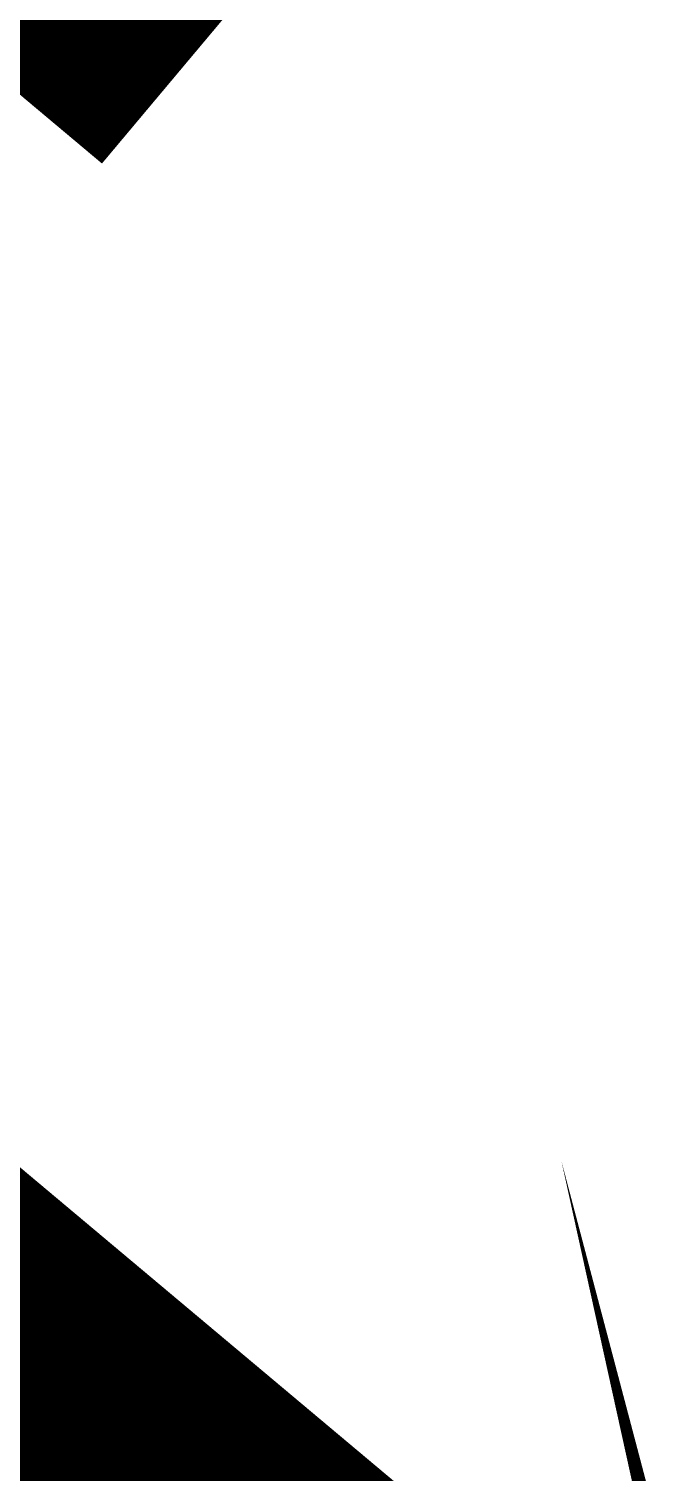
# Model space of a CAD drawing. Extents: x -0.78 to 3.01, y -0.91 to 1.38.
# Drawn here: x 0.12477 to 0.14109, y 0.22631 to 0.26379 of the extents above; entities that cross this region are included whole.
import ezdxf

# ---------------------------------------------------------------- set-up
doc = ezdxf.new("R2010")
doc.units = 0
doc.layers.add('2D_LINE_26', color=3, linetype='CONTINUOUS')
doc.layers.add('PADS_TOP', color=1, linetype='CONTINUOUS')

# ---------------------------------------------------------------- blocks, each defined once
blk = doc.blocks.new('DRAWING_188')
at = {"layer": '2D_LINE_26', "const_width": 0.004}
blk.add_lwpolyline([(0, 0), (0.0019913911, -0.005865958), (-0.0009823885, 0.0021292651), (-0.0009823885, 0.0021292651)], close=True, dxfattribs=at)
blk = doc.blocks.new('DRAWING_777')
at = {"layer": '2D_LINE_26', "const_width": 0.004}
blk.add_lwpolyline([(0, 0), (0.001416063, -0.0064253018), (0, -0.0010624672), (0, -0.0010624672)], close=True, dxfattribs=at)
blk = doc.blocks.new('PAD_1')
at = {"const_width": 0.031496063}
blk.add_lwpolyline([(-0.0295275591, 0), (0.0295275591, 0)], dxfattribs=at)
blk = doc.blocks.new('STK_TOP_58')
at = {"layer": 'PADS_TOP', "rotation": 140}
blk.add_blockref('PAD_1', (0, 0), dxfattribs=at)
blk = doc.blocks.new('SYM_TOP_3')
for p in [(-0.0551181102, 0.0078740157), (-0.0669291339, -0.0511811024)]:
    blk.add_blockref('STK_TOP_58', p)
blk = doc.blocks.new('PART_TOP_1')
blk.add_blockref('SYM_TOP_3', (0, 0))

msp = doc.modelspace()

# ---------------------------------------------------------------- block references
for name, p in [('DRAWING_188', (0.1705217323, 0.2663669291)), ('PART_TOP_1', (0.1692913386, 0.2834645669)), ('DRAWING_777', (0.160007874, 0.1465584514))]:
    msp.add_blockref(name, p)

doc.saveas('drawing.dxf')
